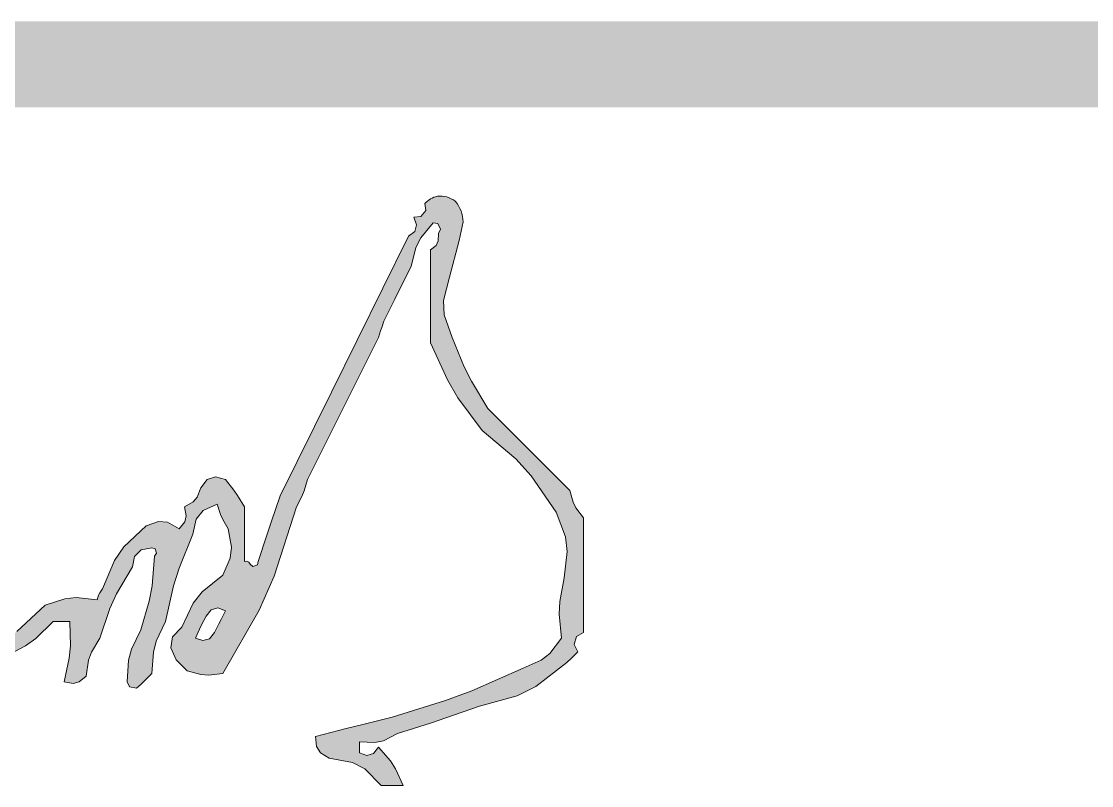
# Model space of a CAD drawing. Extents: x -149393 to 1177518, y -366685 to 296590.
# Drawn here: x 882843 to 884526, y 219630 to 220832 of the extents above; entities that cross this region are included whole.
import ezdxf

# ---------------------------------------------------------------- set-up
doc = ezdxf.new("R2010")
doc.units = 0
doc.header["$LTSCALE"] = 1000
doc.header["$MEASUREMENT"] = 0
doc.layers.get('0').update_dxf_attribs({"linetype": 'CONTINUOUS'})
doc.layers.add('000000000框', color=7, linetype='CONTINUOUS', lineweight=18)
doc.layers.add('PUB_TITLE', color=253, linetype='CONTINUOUS')

# ---------------------------------------------------------------- blocks, each defined once
blk = doc.blocks.new('sdfg567')
at = {"layer": '000000000框', "ltscale": 5}
h = blk.add_hatch(color=256, dxfattribs=at)
h.paths.add_polyline_path([(692082.52, -46181.12), (692082.9, -46179.17), (692084.07, -46178), (692086.02, -46177.61), (692086.63, -46177.77), (692086.91, -46178.62), (692086.52, -46179.12), (692086.08, -46184.59), (692085.57, -46187.35), (692084.02, -46192.62), (692082.3, -46196.16), (692081.76, -46198.2), (692081.52, -46202.12), (692081.97, -46203.03), (692083.24, -46203.29), (692084.02, -46202.62), (692084.82, -46201.82), (692085.22, -46201.42), (692086.02, -46200.62), (692086.32, -46196.7), (692086.85, -46194.68), (692088.52, -46191.12), (692090.02, -46184.58), (692091.04, -46181.34), (692093.52, -46175.11), (692094.13, -46172.34), (692095.42, -46170.76), (692098.02, -46169.61), (692098.63, -46171.49), (692099.04, -46172.41), (692100.02, -46174.11), (692100.65, -46177.48), (692100.41, -46179.49), (692099.02, -46182.62), (692095.25, -46185.65), (692093.59, -46187.74), (692091.52, -46192.12), (692089.85, -46193.89), (692089.51, -46195.9), (692090.52, -46198.12), (692091.32, -46198.92), (692091.72, -46199.32), (692092.52, -46200.12), (692095.04, -46200.79), (692096.43, -46200.89), (692099.02, -46200.62), (692105.67, -46189.05), (692108.43, -46182.81), (692112.52, -46170.11), (692113.5, -46168.19), (692113.91, -46167.18), (692114.52, -46165.11), (692119.72, -46154.71), (692122.33, -46149.51), (692127.53, -46139.1), (692127.93, -46137.9), (692128.13, -46137.3), (692128.53, -46136.1), (692130.53, -46132.1), (692131.53, -46130.1), (692133.53, -46126.1), (692134.38, -46122.62), (692135.26, -46120.86), (692137.53, -46118.1), (692138.41, -46118.28), (692138.91, -46119.29), (692138.53, -46120.1), (692138.49, -46121.44), (692138.08, -46122.26), (692137.03, -46123.1), (692137.03, -46129.9), (692137.03, -46133.3), (692137.03, -46140.11), (692140.14, -46146.87), (692142.09, -46150.14), (692146.53, -46156.11), (692152.69, -46161.33), (692155.49, -46164.44), (692160.04, -46171.11), (692161.76, -46175.63), (692162.09, -46178.31), (692161.54, -46183.12), (692160.74, -46187.45), (692160.64, -46189.73), (692161.04, -46194.12), (692158.88, -46196.96), (692157.3, -46198.2), (692154.03, -46199.62), (692144.65, -46203.77), (692139.82, -46205.58), (692130.03, -46208.62), (692124.42, -46209.99), (692121.62, -46210.69), (692116.02, -46212.12), (692116.19, -46214), (692116.91, -46215.15), (692118.52, -46216.12), (692122.75, -46216.88), (692125.01, -46218.07), (692128.03, -46221.13), (692129.63, -46221.13), (692130.43, -46221.13), (692132.03, -46221.13), (692130.67, -46218.09), (692129.73, -46216.62), (692127.53, -46214.12), (692126.61, -46215.26), (692125.4, -46215.61), (692124.03, -46215.12), (692124.03, -46214.32), (692124.03, -46213.92), (692124.03, -46213.12), (692126.89, -46213.26), (692128.47, -46212.92), (692131.03, -46211.62), (692137.05, -46209.68), (692140.05, -46208.68), (692146.03, -46206.62), (692152.93, -46204.71), (692156.37, -46202.99), (692162.04, -46198.62), (692162.84, -46197.82), (692163.24, -46197.42), (692164.04, -46196.62), (692163.36, -46195.33), (692163.78, -46193.85), (692165.04, -46193.12), (692165.04, -46184.72), (692165.04, -46180.52), (692165.04, -46172.11), (692163.69, -46170.32), (692163.16, -46169.26), (692162.54, -46167.11), (692156.53, -46161.11), (692153.53, -46158.11), (692147.53, -46152.11), (692144.56, -46147.11), (692143.25, -46144.48), (692141.03, -46139.1), (692139.54, -46134.96), (692139.43, -46132.37), (692140.53, -46128.1), (692142.33, -46121.39), (692143.03, -46117.97, 0.178195), (692141.6, -46114.19, 0.204564), (692138.32, -46113.26, 0.155974), (692136.03, -46114.6), (692136.18, -46115.87), (692135.3, -46116.97), (692134.03, -46117.1), (692134.51, -46118.47), (692134.16, -46119.69), (692133.03, -46120.6), (692123.64, -46139.61), (692118.94, -46149.11), (692109.52, -46168.11), (692107.92, -46172.91), (692107.12, -46175.31), (692105.52, -46180.12), (692105.37, -46180.73), (692104.51, -46181.01), (692104.02, -46180.62), (692103.8, -46180.22), (692103.46, -46180.05), (692103.02, -46180.12), (692103.02, -46176.11), (692103.02, -46174.11), (692103.02, -46170.11), (692101.74, -46168.03), (692101.04, -46167.03), (692099.52, -46165.11), (692097.69, -46164.59), (692096.17, -46165.1), (692095.02, -46166.61), (692094.33, -46168.32), (692093.6, -46169.17), (692092.02, -46170.11), (692092.34, -46171.73), (692092.06, -46172.83), (692091.02, -46174.11), (692088.92, -46172.94), (692087.28, -46172.8), (692085.02, -46173.61), (692080.93, -46177.45), (692079.19, -46179.95), (692077.01, -46185.12), (692076.5, -46185.85), (692076.29, -46186.27), (692076.01, -46187.12), (692072.21, -46186.71), (692070.14, -46186.93), (692066.51, -46188.12), (692061.36, -46192.93), (692058.33, -46195.02), (692052.01, -46198.12), (692052.01, -46202.12), (692055.16, -46201.04), (692056.72, -46200.04), (692059.01, -46197.62), (692062.93, -46195.52), (692064.79, -46194.18), (692068.01, -46191.12), (692069.21, -46191.12), (692069.81, -46191.12), (692071.01, -46191.12), (692071.15, -46195.54), (692070.94, -46197.8), (692070.01, -46202.12), (692071.63, -46202.44), (692072.73, -46202.16), (692074.01, -46201.12), (692074.46, -46198.18), (692074.99, -46196.68), (692076.51, -46194.12), (692078.36, -46188.7), (692079.59, -46186.04)])
h.paths.add_polyline_path([(692095.15, -46191.68), (692096.02, -46190.12), (692096.92, -46188.97), (692098.15, -46188.62), (692099.52, -46189.12), (692098.72, -46190.72), (692098.32, -46191.52), (692097.52, -46193.12), (692096.61, -46194.25), (692095.39, -46194.6), (692094.02, -46194.12), (692094.75, -46192.49)], flags=16)
for p, q in [((692136.03, -46114.6), (692136.18, -46115.87)), ((692136.18, -46115.87), (692135.3, -46116.97)), ((692135.3, -46116.97), (692134.03, -46117.1)), ((692134.03, -46117.1), (692134.51, -46118.47)), ((692134.51, -46118.47), (692134.16, -46119.69)), ((692135.26, -46120.86), (692137.53, -46118.1)), ((692137.53, -46118.1), (692138.41, -46118.28)), ((692138.41, -46118.28), (692138.91, -46119.29)), ((692142.33, -46121.39), (692143.03, -46117.97)), ((692134.16, -46119.69), (692133.03, -46120.6)), ((692138.53, -46120.1), (692138.49, -46121.44)), ((692138.91, -46119.29), (692138.53, -46120.1)), ((692133.03, -46120.6), (692123.64, -46139.61)), ((692134.38, -46122.62), (692135.26, -46120.86)), ((692138.08, -46122.26), (692137.03, -46123.1)), ((692138.49, -46121.44), (692138.08, -46122.26)), ((692140.53, -46128.1), (692142.33, -46121.39)), ((692133.53, -46126.1), (692134.38, -46122.62)), ((692137.03, -46123.1), (692137.03, -46129.9)), ((692131.53, -46130.1), (692133.53, -46126.1)), ((692139.43, -46132.37), (692140.53, -46128.1)), ((692130.53, -46132.1), (692131.53, -46130.1)), ((692137.03, -46129.9), (692137.03, -46133.3)), ((692128.53, -46136.1), (692130.53, -46132.1)), ((692137.03, -46133.3), (692137.03, -46140.11)), ((692139.54, -46134.96), (692139.43, -46132.37)), ((692128.13, -46137.3), (692128.53, -46136.1)), ((692141.03, -46139.1), (692139.54, -46134.96)), ((692127.53, -46139.1), (692127.93, -46137.9)), ((692127.93, -46137.9), (692128.13, -46137.3)), ((692123.64, -46139.61), (692118.94, -46149.11)), ((692122.33, -46149.51), (692127.53, -46139.1)), ((692143.25, -46144.48), (692141.03, -46139.1)), ((692137.03, -46140.11), (692140.14, -46146.87)), ((692144.56, -46147.11), (692143.25, -46144.48)), ((692140.14, -46146.87), (692142.09, -46150.14)), ((692147.53, -46152.11), (692144.56, -46147.11)), ((692118.94, -46149.11), (692109.52, -46168.11)), ((692119.72, -46154.71), (692122.33, -46149.51)), ((692142.09, -46150.14), (692146.53, -46156.11)), ((692153.53, -46158.11), (692147.53, -46152.11)), ((692114.52, -46165.11), (692119.72, -46154.71)), ((692146.53, -46156.11), (692152.69, -46161.33)), ((692156.53, -46161.11), (692153.53, -46158.11)), ((692152.69, -46161.33), (692155.49, -46164.44)), ((692162.54, -46167.11), (692156.53, -46161.11)), ((692096.17, -46165.1), (692095.02, -46166.61)), ((692097.69, -46164.59), (692096.17, -46165.1)), ((692099.52, -46165.11), (692097.69, -46164.59)), ((692101.04, -46167.03), (692099.52, -46165.11)), ((692113.91, -46167.18), (692114.52, -46165.11)), ((692155.49, -46164.44), (692160.04, -46171.11)), ((692095.02, -46166.61), (692094.33, -46168.32)), ((692101.74, -46168.03), (692101.04, -46167.03)), ((692113.5, -46168.19), (692113.91, -46167.18)), ((692163.16, -46169.26), (692162.54, -46167.11)), ((692093.6, -46169.17), (692092.02, -46170.11)), ((692094.33, -46168.32), (692093.6, -46169.17)), ((692103.02, -46170.11), (692101.74, -46168.03)), ((692109.52, -46168.11), (692107.92, -46172.91)), ((692112.52, -46170.11), (692113.5, -46168.19)), ((692163.69, -46170.32), (692163.16, -46169.26)), ((692092.02, -46170.11), (692092.34, -46171.73)), ((692094.13, -46172.34), (692095.42, -46170.76)), ((692095.42, -46170.76), (692098.02, -46169.61)), ((692098.02, -46169.61), (692098.63, -46171.49)), ((692103.02, -46174.11), (692103.02, -46170.11)), ((692108.43, -46182.81), (692112.52, -46170.11)), ((692160.04, -46171.11), (692161.76, -46175.63)), ((692165.04, -46172.11), (692163.69, -46170.32)), ((692087.28, -46172.8), (692085.02, -46173.61)), ((692088.92, -46172.94), (692087.28, -46172.8)), ((692091.02, -46174.11), (692088.92, -46172.94)), ((692092.06, -46172.83), (692091.02, -46174.11)), ((692092.34, -46171.73), (692092.06, -46172.83)), ((692093.52, -46175.11), (692094.13, -46172.34)), ((692098.63, -46171.49), (692099.04, -46172.41)), ((692099.04, -46172.41), (692100.02, -46174.11)), ((692107.92, -46172.91), (692107.12, -46175.31)), ((692165.04, -46180.52), (692165.04, -46172.11)), ((692085.02, -46173.61), (692080.93, -46177.45)), ((692091.04, -46181.34), (692093.52, -46175.11)), ((692100.02, -46174.11), (692100.65, -46177.48)), ((692103.02, -46176.11), (692103.02, -46174.11)), ((692107.12, -46175.31), (692105.52, -46180.12)), ((692103.02, -46180.12), (692103.02, -46176.11)), ((692161.76, -46175.63), (692162.09, -46178.31)), ((692080.93, -46177.45), (692079.19, -46179.95)), ((692082.52, -46181.12), (692082.9, -46179.17)), ((692082.9, -46179.17), (692084.07, -46178)), ((692084.07, -46178), (692086.02, -46177.61)), ((692086.02, -46177.61), (692086.63, -46177.77)), ((692086.52, -46179.12), (692086.08, -46184.59)), ((692086.91, -46178.62), (692086.52, -46179.12)), ((692086.63, -46177.77), (692086.91, -46178.62)), ((692100.65, -46177.48), (692100.41, -46179.49)), ((692162.09, -46178.31), (692161.54, -46183.12)), ((692079.19, -46179.95), (692077.01, -46185.12)), ((692079.59, -46186.04), (692082.52, -46181.12)), ((692100.41, -46179.49), (692099.02, -46182.62)), ((692103.46, -46180.05), (692103.02, -46180.12)), ((692103.8, -46180.22), (692103.46, -46180.05)), ((692104.02, -46180.62), (692103.8, -46180.22)), ((692104.51, -46181.01), (692104.02, -46180.62)), ((692105.37, -46180.73), (692104.51, -46181.01)), ((692105.52, -46180.12), (692105.37, -46180.73)), ((692165.04, -46184.72), (692165.04, -46180.52)), ((692090.02, -46184.58), (692091.04, -46181.34)), ((692099.02, -46182.62), (692095.25, -46185.65)), ((692105.67, -46189.05), (692108.43, -46182.81)), ((692161.54, -46183.12), (692160.74, -46187.45)), ((692077.01, -46185.12), (692076.5, -46185.85)), ((692086.08, -46184.59), (692085.57, -46187.35)), ((692088.52, -46191.12), (692090.02, -46184.58)), ((692165.04, -46193.12), (692165.04, -46184.72)), ((692070.14, -46186.93), (692066.51, -46188.12)), ((692072.21, -46186.71), (692070.14, -46186.93)), ((692076.01, -46187.12), (692072.21, -46186.71)), ((692076.29, -46186.27), (692076.01, -46187.12)), ((692076.5, -46185.85), (692076.29, -46186.27)), ((692078.36, -46188.7), (692079.59, -46186.04)), ((692095.25, -46185.65), (692093.59, -46187.74)), ((692066.51, -46188.12), (692061.36, -46192.93)), ((692076.51, -46194.12), (692078.36, -46188.7)), ((692085.57, -46187.35), (692084.02, -46192.62)), ((692093.59, -46187.74), (692091.52, -46192.12)), ((692096.92, -46188.97), (692096.02, -46190.12)), ((692098.15, -46188.62), (692096.92, -46188.97)), ((692099.52, -46189.12), (692098.15, -46188.62)), ((692099.02, -46200.62), (692105.67, -46189.05)), ((692160.74, -46187.45), (692160.64, -46189.73)), ((692096.02, -46190.12), (692095.15, -46191.68)), ((692098.32, -46191.52), (692098.72, -46190.72)), ((692098.72, -46190.72), (692099.52, -46189.12)), ((692160.64, -46189.73), (692161.04, -46194.12)), ((692064.79, -46194.18), (692068.01, -46191.12)), ((692068.01, -46191.12), (692069.21, -46191.12)), ((692069.21, -46191.12), (692069.81, -46191.12)), ((692069.81, -46191.12), (692071.01, -46191.12)), ((692071.01, -46191.12), (692071.15, -46195.54)), ((692084.02, -46192.62), (692082.3, -46196.16)), ((692086.85, -46194.68), (692088.52, -46191.12)), ((692091.52, -46192.12), (692089.85, -46193.89)), ((692094.75, -46192.49), (692094.02, -46194.12)), ((692095.15, -46191.68), (692094.75, -46192.49)), ((692097.52, -46193.12), (692098.32, -46191.52)), ((692062.93, -46195.52), (692064.79, -46194.18)), ((692074.99, -46196.68), (692076.51, -46194.12)), ((692086.32, -46196.7), (692086.85, -46194.68)), ((692089.85, -46193.89), (692089.51, -46195.9)), ((692094.02, -46194.12), (692095.39, -46194.6)), ((692095.39, -46194.6), (692096.61, -46194.25)), ((692096.61, -46194.25), (692097.52, -46193.12)), ((692161.04, -46194.12), (692158.88, -46196.96)), ((692163.36, -46195.33), (692163.78, -46193.85)), ((692163.78, -46193.85), (692165.04, -46193.12)), ((692059.01, -46197.62), (692062.93, -46195.52)), ((692071.15, -46195.54), (692070.94, -46197.8)), ((692074.46, -46198.18), (692074.99, -46196.68)), ((692082.3, -46196.16), (692081.76, -46198.2)), ((692086.02, -46200.62), (692086.32, -46196.7)), ((692089.51, -46195.9), (692090.52, -46198.12)), ((692163.24, -46197.42), (692164.04, -46196.62)), ((692164.04, -46196.62), (692163.36, -46195.33)), ((692070.94, -46197.8), (692070.01, -46202.12)), ((692074.01, -46201.12), (692074.46, -46198.18)), ((692081.76, -46198.2), (692081.52, -46202.12)), ((692090.52, -46198.12), (692091.32, -46198.92)), ((692157.3, -46198.2), (692154.03, -46199.62)), ((692156.37, -46202.99), (692162.04, -46198.62)), ((692158.88, -46196.96), (692157.3, -46198.2)), ((692162.04, -46198.62), (692162.84, -46197.82)), ((692162.84, -46197.82), (692163.24, -46197.42)), ((692085.22, -46201.42), (692086.02, -46200.62)), ((692091.32, -46198.92), (692091.72, -46199.32)), ((692091.72, -46199.32), (692092.52, -46200.12)), ((692092.52, -46200.12), (692095.04, -46200.79)), ((692095.04, -46200.79), (692096.43, -46200.89)), ((692096.43, -46200.89), (692099.02, -46200.62)), ((692154.03, -46199.62), (692144.65, -46203.77)), ((692070.01, -46202.12), (692071.63, -46202.44)), ((692071.63, -46202.44), (692072.73, -46202.16)), ((692072.73, -46202.16), (692074.01, -46201.12)), ((692081.52, -46202.12), (692081.97, -46203.03)), ((692083.24, -46203.29), (692084.02, -46202.62)), ((692084.02, -46202.62), (692084.82, -46201.82)), ((692084.82, -46201.82), (692085.22, -46201.42)), ((692081.97, -46203.03), (692083.24, -46203.29)), ((692144.65, -46203.77), (692139.82, -46205.58)), ((692146.03, -46206.62), (692152.93, -46204.71)), ((692152.93, -46204.71), (692156.37, -46202.99)), ((692139.82, -46205.58), (692130.03, -46208.62)), ((692140.05, -46208.68), (692146.03, -46206.62)), ((692130.03, -46208.62), (692124.42, -46209.99)), ((692124.42, -46209.99), (692121.62, -46210.69)), ((692131.03, -46211.62), (692137.05, -46209.68)), ((692137.05, -46209.68), (692140.05, -46208.68)), ((692121.62, -46210.69), (692116.02, -46212.12)), ((692116.02, -46212.12), (692116.19, -46214)), ((692128.47, -46212.92), (692131.03, -46211.62)), ((692116.19, -46214), (692116.91, -46215.15)), ((692124.03, -46213.92), (692124.03, -46213.12)), ((692124.03, -46213.12), (692126.89, -46213.26)), ((692124.03, -46214.32), (692124.03, -46213.92)), ((692124.03, -46215.12), (692124.03, -46214.32)), ((692127.53, -46214.12), (692126.61, -46215.26)), ((692126.89, -46213.26), (692128.47, -46212.92)), ((692129.73, -46216.62), (692127.53, -46214.12)), ((692116.91, -46215.15), (692118.52, -46216.12)), ((692118.52, -46216.12), (692122.75, -46216.88)), ((692125.4, -46215.61), (692124.03, -46215.12)), ((692126.61, -46215.26), (692125.4, -46215.61)), ((692122.75, -46216.88), (692125.01, -46218.07)), ((692125.01, -46218.07), (692128.03, -46221.13)), ((692130.67, -46218.09), (692129.73, -46216.62)), ((692132.03, -46221.13), (692130.67, -46218.09)), ((692128.03, -46221.13), (692129.63, -46221.13)), ((692129.63, -46221.13), (692130.43, -46221.13)), ((692130.43, -46221.13), (692132.03, -46221.13))]:
    blk.add_line(p, q)
blk.add_lwpolyline([(692136.03, -46114.6, -0.155974), (692138.32, -46113.26, -0.204564), (692141.6, -46114.19, -0.178195), (692143.03, -46117.97, -3.814842)], format="xyb")

msp = doc.modelspace()

# ---------------------------------------------------------------- linework, layer by layer
at = {"layer": 'PUB_TITLE', "const_width": 135.4}
msp.add_lwpolyline([(784246.3, 220764.4), (894560.6, 220764.4)], dxfattribs=at)

# ---------------------------------------------------------------- block references
at = {"layer": '000000000框', "xscale": 8.591785714554135, "yscale": 8.591785714554135, "zscale": 8.591785714554135}
msp.add_blockref('sdfg567', (-5063207, 616752.4), dxfattribs=at)

doc.saveas('drawing.dxf')
